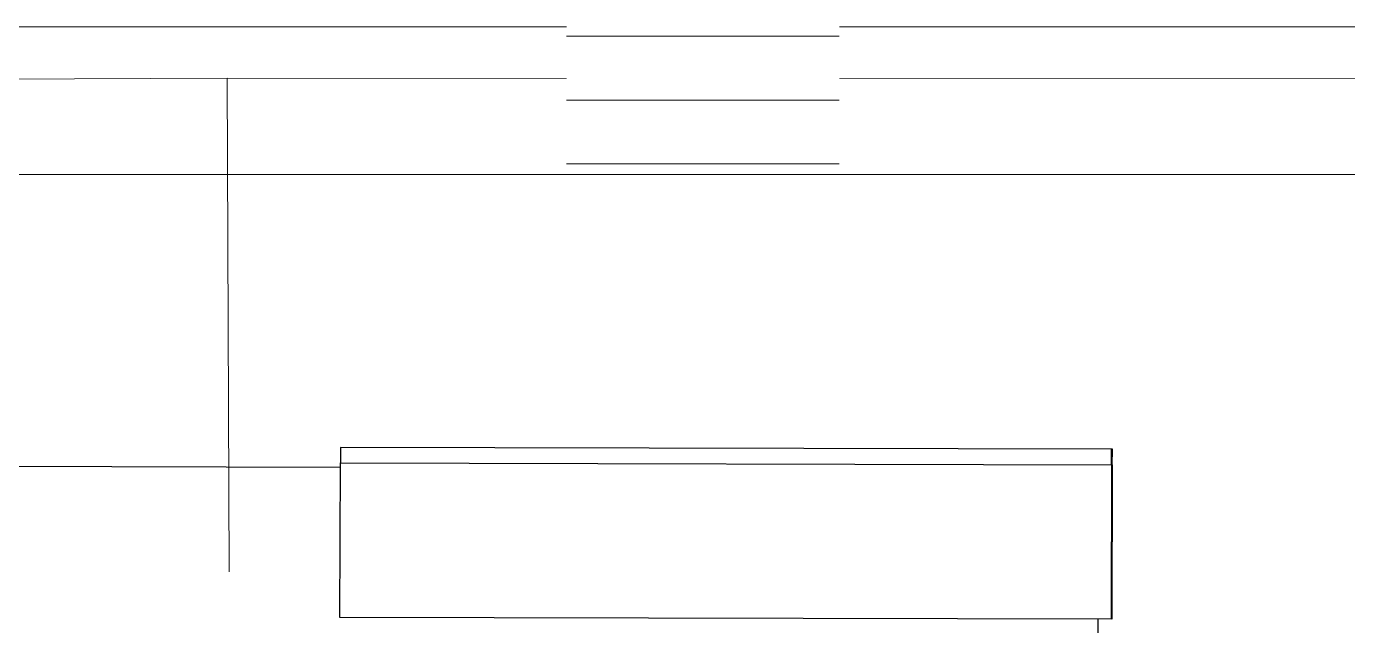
# Paper-space layout 'office1 floor1' of a CAD drawing. Header units: inches. Extents: x 0.3 to 10.8, y 1.4 to 4.2.
# Drawn here: x 7.2844 to 7.6396, y 4.0255 to 4.1866 of the extents above; entities that cross this region are included whole.
import ezdxf

# ---------------------------------------------------------------- set-up
doc = ezdxf.new("R2010")
doc.units = ezdxf.units.IN
doc.header["$MEASUREMENT"] = 0
doc.set_wipeout_variables(frame=1)
doc.layers.get('0').update_dxf_attribs({"lineweight": 0})
for name, color, linetype, lineweight in [('WALL 1 100', 250, 'Continuous', 9), ('окно', 7, 'Continuous', 9), ('провода', 1, 'Continuous', 5)]:
    doc.layers.add(name, color=color, linetype=linetype, lineweight=lineweight)

# ---------------------------------------------------------------- blocks, each defined once
blk = doc.blocks.new('*U37')
blk.add_wipeout([(-69.25, 69.81), (69.25, 69.81), (69.25, -5), (-69.25, -5)]).dxf.layer = 'окно'
at = {"layer": 'окно'}
for p, q in [((-69.25, 64.81), (69.25, 64.81)), ((-69.25, 32.41), (69.25, 32.41)), ((-69.25, 0), (69.25, 0))]:
    blk.add_line(p, q, dxfattribs=at)

psp = doc.layouts.new('office1 floor1')

# ---------------------------------------------------------------- linework, layer by layer
at = {"color": 7, "linetype": 'ByBlock', "lineweight": -2}
for p, q in [((7.36884, 4.07341), (7.36883, 4.06926)), ((7.5764, 4.07291), (7.36884, 4.07341)), ((7.5762, 4.06883), (7.57621, 4.07298)), ((7.57626, 4.06876), (7.57627, 4.07291)), ((7.57639, 4.06876), (7.5764, 4.07291)), ((7.24884, 4.06844), (7.36883, 4.06815)), ((7.36873, 4.02775), (7.36883, 4.06926)), ((7.36883, 4.06926), (7.57639, 4.06876)), ((7.5762, 4.06883), (7.57609, 4.02732)), ((7.57626, 4.06876), (7.57616, 4.02725)), ((7.57639, 4.06876), (7.57628, 4.02724)), ((7.57628, 4.02724), (7.36873, 4.02775)), ((7.57253, 4.02725), (7.57225, 3.90991))]:
    psp.add_line(p, q, dxfattribs=at)
at = {"layer": 'WALL 1 100', "color": 0}
psp.add_line((10.80748, 4.18647), (5.52404, 4.18647), dxfattribs=at)
psp.add_lwpolyline([(5.56302, 4.14679), (10.76781, 4.14679)], dxfattribs=at)
at = {"layer": 'провода', "color": 1}
for p, q in [((7.3384, 4.17266), (5.54229, 4.16476)), ((7.33897, 4.03997), (7.3384, 4.17266)), ((7.3384, 4.17266), (10.78454, 4.17206))]:
    psp.add_line(p, q, dxfattribs=at)

# ---------------------------------------------------------------- next in the draw order: block references
at = {"layer": 'провода', "color": 7, "linetype": 'ByBlock', "lineweight": 0, "xscale": 0.0005292558677092659, "yscale": 0.0005292558677092659, "zscale": 0.0005292558677092659}
psp.add_blockref('*U37', (7.4663, 4.14961), dxfattribs=at)

doc.saveas('drawing.dxf')
